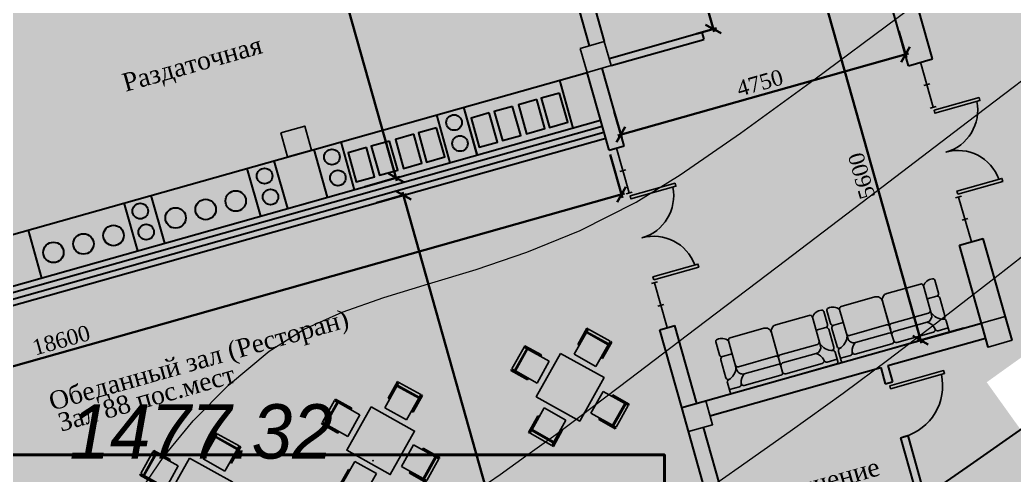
# Model space of a CAD drawing. Header units: millimetres. Extents: x 474337 to 1180020, y 4124662 to 4776603.
# Drawn here: x 765799 to 781771, y 4430349 to 4437668 of the extents above; entities that cross this region are included whole.
import ezdxf

# ---------------------------------------------------------------- set-up
doc = ezdxf.new("R2010")
doc.units = ezdxf.units.MM
doc.header["$PDMODE"] = 32
doc.header["$PDSIZE"] = 0.33
for name, color, linetype in [('(004) Точки рельефа', 7, 'Continuous'), ('(031) Горизонтали', 42, 'Continuous'), ('ШРИФТ', 7, 'Continuous')]:
    doc.layers.add(name, color=color, linetype=linetype)
doc.layers.add('(032) Горизонтали утолщенные', color=32, linetype='Continuous', lineweight=30)
doc.styles.add('D-431', font='')
doc.styles.add('GENERATED_STYLE_1', font='times.ttf')
doc.styles.add('J~stule', font='dutch.ttf')
doc.styles.get('D-431').set_extended_font_data('D431', italic=True)
doc.dimstyles.new('J~style', dxfattribs={"dimscale": 100, "dimtxt": 2.5, "dimasz": 2, "dimexe": 0.55, "dimexo": 0.725, "dimtad": 1, "dimdec": 0, "dimdsep": 46, "dimtxsty": 'J~stule', "dimblk": 'OBLIQUE', "dimcen": 2, "dimdle": 0.5, "dimadec": 0, "dimazin": 0, "dimtfac": 1, "dimtdec": 0, "dimtmove": 0, "dimatfit": 3, "dimfxl": 1, "dimarcsym": 0})

# ---------------------------------------------------------------- blocks, each defined once
blk = doc.blocks.new('hydyd')
for p, q in [((-820, -29), (-537, 254)), ((-503, 220), (-786, -63)), ((-774, -75), (-491, 208)), ((-537, 254), (-503, 220)), ((-517, 277), (-531, 263)), ((-531, 263), (-316, 47)), ((-302, 61), (-517, 277)), ((-491, 208), (-208, -75)), ((491, 208), (208, -75)), ((302, 61), (517, 277)), ((531, 263), (316, 47)), ((774, -75), (491, 208)), ((537, 254), (503, 220)), ((503, 220), (786, -63)), ((517, 277), (531, 263)), ((820, -29), (537, 254)), ((-316, 47), (-302, 61)), ((316, 47), (302, 61)), ((-827, -33), (-841, -47)), ((-841, -47), (-625, -262)), ((-612, -248), (-827, -33)), ((-786, -63), (-820, -29)), ((-491, -358), (-774, -75)), ((-208, -75), (-491, -358)), ((208, -75), (491, -358)), ((491, -358), (774, -75)), ((612, -248), (827, -33)), ((841, -47), (625, -262)), ((786, -63), (820, -29)), ((827, -33), (841, -47)), ((-625, -262), (-612, -248)), ((625, -262), (612, -248)), ((-774, -1057), (-491, -774)), ((-491, -774), (-208, -1057)), ((491, -774), (208, -1057)), ((774, -1057), (491, -774)), ((-627, -867), (-842, -1083)), ((-828, -1097), (-613, -881)), ((-613, -881), (-627, -867)), ((613, -881), (627, -867)), ((828, -1097), (613, -881)), ((627, -867), (842, -1083)), ((-842, -1083), (-828, -1097)), ((-820, -1103), (-786, -1069)), ((-537, -1386), (-820, -1103)), ((-786, -1069), (-503, -1351)), ((-491, -1339), (-774, -1057)), ((-208, -1057), (-491, -1339)), ((208, -1057), (491, -1339)), ((491, -1339), (774, -1057)), ((786, -1069), (503, -1351)), ((537, -1386), (820, -1103)), ((820, -1103), (786, -1069)), ((842, -1083), (828, -1097)), ((-317, -1177), (-532, -1392)), ((-519, -1406), (-303, -1191)), ((-303, -1191), (-317, -1177)), ((303, -1191), (317, -1177)), ((519, -1406), (303, -1191)), ((317, -1177), (532, -1392)), ((-503, -1351), (-537, -1386)), ((-532, -1392), (-519, -1406)), ((503, -1351), (537, -1386)), ((532, -1392), (519, -1406))]:
    blk.add_line(p, q)
blk.add_lwpolyline([(0, -1131), (566, -566), (0, 0), (-566, -566), (0, -1131)])
blk = doc.blocks.new('Divan_TOP_14')
for p, q in [((0, -435), (0, 435)), ((15, 450), (93.1, 450)), ((35, 366.4), (35, 450)), ((135, 450), (285, 450)), ((305, 430), (305, 350)), ((435, 450), (325, 450)), ((35, 20), (35, 325.7)), ((415, 350), (175, 350)), ((193.1, 20), (193.1, 330)), ((435, 50), (435, 330)), ((125, 20), (125, 300)), ((105, 0), (55, 0)), ((105, 0), (385, 0)), ((125, 0), (125, 0)), ((125, 0), (125, 0)), ((125, 0), (125, 0)), ((125, 0), (125, 0)), ((143.1, 0), (385, 0)), ((193.1, 0), (193.1, 0)), ((193.1, 0), (193.1, 0)), ((193.1, 0), (193.1, 0)), ((193.1, 0), (193.1, 0)), ((35, -325.7), (35, -20)), ((125, -20), (125, -300)), ((193.1, -20), (193.1, -330)), ((435, -50), (435, -330)), ((35, -450), (35, -366.4)), ((35, -366.4), (35, -450)), ((415, -350), (175, -350)), ((305, -430), (305, -350)), ((15, -450), (93.1, -450)), ((135, -450), (285, -450)), ((435, -450), (325, -450))]:
    blk.add_line(p, q)
for centre, radius, start, end in [((15, 435), 15, 90, 180), ((93.1, 430), 20, 14.54834, 90), ((229.7, 465.4), 121.1, 194.54834, 252.41773), ((135, 430), 20, 90, 200.52283), ((285, 430), 20, 0, 90), ((325, 430), 20, 90, 180), ((361.9, 421.6), 89.1, 306.58029, 8.65944), ((435, 435), 15, 0, 90), ((55, 366.4), 20, 180, 261.28304), ((55, 325.7), 20, 77.22603, 180), ((35.7, 240.7), 107.2, 33.58471, 77.22603), ((175, 300), 50, 90, 180), ((213.1, 330), 20, 90, 180), ((415, 330), 20, 0, 90), ((55, 20), 20, 180, 270), ((55, -20), 20, 90, 180), ((105, 20), 20, 270, 0), ((105, -20), 20, 0, 90), ((173.1, 20), 20, 270, 0), ((173.1, -20), 20, 0, 90), ((385, 50), 50, 270, 0), ((385, 50), 50, 270, 0), ((385, -50), 50, 0, 90), ((385, -50), 50, 0, 90), ((35.7, -240.7), 107.2, 282.77397, 326.41529), ((175, -300), 50, 180, 270), ((55, -325.7), 20, 180, 282.77397), ((55, -366.4), 20, 98.71696, 180), ((229.7, -465.4), 121.1, 107.58227, 165.45166), ((213.1, -330), 20, 180, 270), ((415, -330), 20, 270, 0), ((361.9, -421.6), 89.1, 351.34056, 53.41971), ((15, -435), 15, 180, 270), ((15, -435), 15, 180, 270), ((93.1, -430), 20, 270, 345.45166), ((135, -430), 20, 159.47717, 270), ((285, -430), 20, 270, 0), ((325, -430), 20, 180, 270), ((435, -435), 15, 270, 360)]:
    blk.add_arc(centre, radius, start, end)
blk = doc.blocks.new('_Oblique')
at = {"color": 0, "linetype": 'ByBlock', "lineweight": -2}
blk.add_line((-0.5, -0.5), (0.5, 0.5), dxfattribs=at)
blk = doc.blocks.new('*D144')
at = {"color": 0, "lineweight": -2, "transparency": 16777216}
for p, q in [((3356948, -520933), (3357453, -520933)), ((3357398, -531823), (3357398, -520883)), ((3356948, -531773), (3357453, -531773))]:
    blk.add_line(p, q, dxfattribs=at)
at = {"layer": 'Defpoints', "color": 0, "lineweight": 30, "transparency": 16777216}
for p in [(3356876, -520933), (3357398, -520933), (3356876, -531773)]:
    blk.add_point(p, dxfattribs=at)
at = {"color": 0, "lineweight": -2, "transparency": 16777216, "xscale": 200, "yscale": 200, "zscale": 200}
for p, rotation in [((3357398, -520933), 90), ((3357398, -531773), 270)]:
    blk.add_blockref('_Oblique', p, dxfattribs=dict(at, rotation=rotation))
at = {"color": 0, "transparency": 16777216, "insert": (3357207, -526353), "char_height": 250, "attachment_point": 5, "rotation": 90, "style": 'J~stule'}
blk.add_mtext('10840', dxfattribs=at)
blk = doc.blocks.new('*D145')
at = {"color": 0, "lineweight": -2, "transparency": 16777216}
for p, q in [((3357362, -520683), (3357362, -513783)), ((3356840, -513833), (3357417, -513833)), ((3356840, -520633), (3357417, -520633))]:
    blk.add_line(p, q, dxfattribs=at)
at = {"layer": 'Defpoints', "color": 0, "lineweight": 30, "transparency": 16777216}
for p in [(3356767, -513833), (3357362, -513833), (3356767, -520633)]:
    blk.add_point(p, dxfattribs=at)
at = {"color": 0, "lineweight": -2, "transparency": 16777216, "xscale": 200, "yscale": 200, "zscale": 200}
for p, rotation in [((3357362, -513833), 90), ((3357362, -520633), 270)]:
    blk.add_blockref('_Oblique', p, dxfattribs=dict(at, rotation=rotation))
at = {"color": 0, "transparency": 16777216, "insert": (3357172, -517233), "char_height": 250, "attachment_point": 5, "rotation": 90, "style": 'J~stule'}
blk.add_mtext('6800', dxfattribs=at)
blk = doc.blocks.new('*D153')
at = {"color": 0, "lineweight": -2, "transparency": 16777216}
for p, q in [((3342176, -521206), (3342176, -521929)), ((3360776, -521206), (3360776, -521929)), ((3360826, -521874), (3342126, -521874))]:
    blk.add_line(p, q, dxfattribs=at)
at = {"layer": 'Defpoints', "color": 0, "lineweight": 30, "transparency": 16777216}
for p in [(3342176, -521133), (3360776, -521133), (3342176, -521874)]:
    blk.add_point(p, dxfattribs=at)
at = {"color": 0, "lineweight": -2, "transparency": 16777216, "xscale": 200, "yscale": 200, "zscale": 200, "rotation": 180}
blk.add_blockref('_Oblique', (3342176, -521874), dxfattribs=at)
at = {"color": 0, "lineweight": -2, "transparency": 16777216, "xscale": 200, "yscale": 200, "zscale": 200}
blk.add_blockref('_Oblique', (3360776, -521874), dxfattribs=at)
at = {"color": 0, "transparency": 16777216, "insert": (3351476, -521683), "char_height": 250, "attachment_point": 5, "style": 'J~stule'}
blk.add_mtext('18600', dxfattribs=at)
blk = doc.blocks.new('*D156')
at = {"color": 0, "lineweight": -2, "transparency": 16777216}
for p, q in [((3361026, -520556), (3361026, -520999)), ((3365776, -520556), (3365776, -520999)), ((3360976, -520944), (3365826, -520944))]:
    blk.add_line(p, q, dxfattribs=at)
at = {"layer": 'Defpoints', "color": 0, "lineweight": 30, "transparency": 16777216}
for p in [(3361026, -520483), (3365776, -520483), (3365776, -520944)]:
    blk.add_point(p, dxfattribs=at)
at = {"color": 0, "lineweight": -2, "transparency": 16777216, "xscale": 200, "yscale": 200, "zscale": 200, "rotation": 180}
blk.add_blockref('_Oblique', (3361026, -520944), dxfattribs=at)
at = {"color": 0, "lineweight": -2, "transparency": 16777216, "xscale": 200, "yscale": 200, "zscale": 200}
blk.add_blockref('_Oblique', (3365776, -520944), dxfattribs=at)
at = {"color": 0, "transparency": 16777216, "insert": (3363401, -520751), "char_height": 250, "attachment_point": 5, "style": 'J~stule'}
blk.add_mtext('4750', dxfattribs=at)
blk = doc.blocks.new('*D157')
at = {"color": 0, "lineweight": -2, "transparency": 16777216}
for p, q in [((3365483, -519833), (3364706, -519833)), ((3364761, -525483), (3364761, -519783)), ((3365483, -525433), (3364706, -525433))]:
    blk.add_line(p, q, dxfattribs=at)
at = {"layer": 'Defpoints', "color": 0, "lineweight": 30, "transparency": 16777216}
for p in [(3364761, -519833), (3365556, -519833, -28), (3365556, -525433)]:
    blk.add_point(p, dxfattribs=at)
at = {"color": 0, "lineweight": -2, "transparency": 16777216, "xscale": 200, "yscale": 200, "zscale": 200}
for p, rotation in [((3364761, -519833), 90), ((3364761, -525433), 270)]:
    blk.add_blockref('_Oblique', p, dxfattribs=dict(at, rotation=rotation))
at = {"color": 0, "transparency": 16777216, "insert": (3364569, -522633), "char_height": 250, "attachment_point": 5, "rotation": 90, "style": 'J~stule'}
blk.add_mtext('5600', dxfattribs=at)
blk = doc.blocks.new('*D158')
at = {"color": 0, "lineweight": -2, "transparency": 16777216}
for p, q in [((3362637, -518153), (3362972, -518153)), ((3362917, -519763), (3362917, -518103)), ((3362637, -519713), (3362972, -519713))]:
    blk.add_line(p, q, dxfattribs=at)
at = {"layer": 'Defpoints', "color": 0, "lineweight": 30, "transparency": 16777216}
for p in [(3362564, -518153), (3362917, -518153), (3362564, -519713, -28)]:
    blk.add_point(p, dxfattribs=at)
at = {"color": 0, "lineweight": -2, "transparency": 16777216, "xscale": 200, "yscale": 200, "zscale": 200}
for p, rotation in [((3362917, -518153), 90), ((3362917, -519713), 270)]:
    blk.add_blockref('_Oblique', p, dxfattribs=dict(at, rotation=rotation))
at = {"color": 0, "transparency": 16777216, "insert": (3362724, -518933), "char_height": 250, "attachment_point": 5, "rotation": 90, "style": 'J~stule'}
blk.add_mtext('1560', dxfattribs=at)
blk = doc.blocks.new('dfgfdgf')
h = blk.add_hatch(color=256)
h.dxf.hatch_style = 1
h.paths.add_polyline_path([(3356175.57, -519833.49), (3356175.57, -519433.49), (3355775.57, -519433.49), (3355775.57, -519833.49)])
h = blk.add_hatch(color=256)
h.dxf.hatch_style = 1
h.paths.add_polyline_path([(3361175.57, -519833.49), (3361175.57, -519433.49), (3360775.57, -519433.49), (3360775.57, -519833.49)])
h = blk.add_hatch(color=256)
h.dxf.hatch_style = 1
h.paths.add_polyline_path([(3361175.57, -525833.49), (3361175.57, -525433.49), (3360775.57, -525433.49), (3360775.57, -525833.49)])
h = blk.add_hatch(color=256)
h.dxf.hatch_style = 1
h.paths.add_polyline_path([(3366175.57, -525833.49), (3366175.57, -525433.49), (3365775.57, -525433.49), (3365775.57, -525833.49)])
at = {"lineweight": 30}
for p, q in [((3360925.57, -513833.49), (3360925.57, -519433.49)), ((3361175.57, -513833.49), (3361175.57, -519433.49)), ((3348175.57, -519833.49), (3360775.57, -519833.49)), ((3360775.57, -521133.49), (3360775.57, -519833.49)), ((3361025.57, -521133.49), (3361025.57, -519833.49)), ((3361175.57, -519713.49, -28.01), (3362725.61, -519713.49, -28.01)), ((3361175.66, -519833.49, -28.01), (3362725.61, -519833.49, -28.01)), ((3362725.61, -519713.49), (3362725.61, -519833.49)), ((3348075.57, -520633.49), (3360775.57, -520633.49)), ((3348075.57, -520733.49), (3360775.57, -520733.49)), ((3348075.57, -520833.49), (3360775.57, -520833.49)), ((3348075.57, -520933.49), (3360775.57, -520933.49)), ((3360775.57, -521133.49), (3361025.57, -521133.49)), ((3365775.57, -521133.49), (3366175.57, -521133.49)), ((3360775.57, -525433.49), (3360775.57, -524133.49)), ((3360775.57, -524133.49), (3361025.57, -524133.49)), ((3361025.57, -525433.49), (3361025.57, -524133.49)), ((3365775.57, -524133.49), (3366175.57, -524133.49)), ((3360775.57, -531833.49), (3360775.57, -525433.49)), ((3360775.57, -525433.49), (3365775.57, -525433.49)), ((3361175.57, -525683.49), (3364025.57, -525683.49)), ((3364025.57, -525683.49), (3364025.57, -525953.49)), ((3364145.57, -525683.49), (3365775.57, -525683.49)), ((3364145.57, -525683.49), (3364145.57, -525953.49)), ((3361025.57, -531433.49), (3361025.57, -525833.49)), ((3364025.57, -525953.49), (3364145.57, -525953.49)), ((3364025.57, -526853.49), (3364025.57, -531733.49)), ((3364025.57, -526853.49), (3364145.57, -526853.49)), ((3364145.57, -526853.49), (3364145.57, -531733.49))]:
    blk.add_line(p, q, dxfattribs=at)
at = {"color": 0, "lineweight": 30, "ltscale": 100}
for p, q in [((3351445.76, -519833.49), (3351440.52, -520633.49)), ((3353045.71, -519833.49), (3353043.87, -520633.49)), ((3353495.71, -519833.49), (3353493.94, -520633.49)), ((3355095.68, -519833.49), (3355096.17, -520633.49)), ((3355545.62, -519833.49), (3355551.15, -520633.49)), ((3356213.07, -519833.49), (3356211.24, -520628.95)), ((3356663.08, -519833.49), (3356661.31, -520633.49)), ((3358263.08, -519833.49), (3358261.24, -520633.49)), ((3358713.08, -519833.49), (3358711.31, -520633.49)), ((3358713.1, -519833.49), (3358713.58, -520618.63)), ((3360313.1, -519833.49), (3360313.59, -520633.49))]:
    blk.add_line(p, q, dxfattribs=at)
for p, q in [((3360900.57, -521133.49), (3360900.57, -521883.49)), ((3365975.57, -521133.49), (3365975.57, -521883.49)), ((3360850.57, -521508.49), (3360950.57, -521508.49)), ((3365925.57, -521508.49), (3366025.57, -521508.49)), ((3360850.57, -521883.49), (3360950.57, -521883.49)), ((3365925.57, -521883.49), (3366025.57, -521883.49)), ((3360850.57, -523383.49), (3360950.57, -523383.49)), ((3360900.57, -523383.49), (3360900.57, -524133.49)), ((3365925.57, -523383.49), (3366025.57, -523383.49)), ((3365975.57, -523383.49), (3365975.57, -524133.49)), ((3360850.57, -523758.49), (3360950.57, -523758.49)), ((3365925.57, -523758.49), (3366025.57, -523758.49))]:
    blk.add_line(p, q)
at = {"lineweight": 30}
for points in [[(3365775.57, -521133.49), (3365775.57, -511433.49), (3367175.57, -511433.49)], [(3366175.57, -521133.49), (3366175.57, -511833.49), (3367175.57, -511833.49)], [(3365775.57, -525833.49), (3365775.57, -524133.49)], [(3366175.57, -525833.49), (3366175.57, -524133.49)]]:
    blk.add_lwpolyline(points, dxfattribs=at)
for points in [[(3355775.57, -519433.49), (3355775.57, -519833.49), (3356175.57, -519833.49), (3356175.57, -519433.49)], [(3360775.57, -519433.49), (3360775.57, -519833.49), (3361175.57, -519833.49), (3361175.57, -519433.49)], [(3360900.57, -521933.49), (3361650.57, -521933.49), (3361650.57, -521983.49), (3360900.57, -521983.49)], [(3365975.57, -521933.49), (3366725.57, -521933.49), (3366725.57, -521983.49), (3365975.57, -521983.49)], [(3360900.57, -523333.49), (3361650.57, -523333.49), (3361650.57, -523283.49), (3360900.57, -523283.49)], [(3365975.57, -523333.49), (3366725.57, -523333.49), (3366725.57, -523283.49), (3365975.57, -523283.49)], [(3360775.57, -525433.49), (3360775.57, -525833.49), (3361175.57, -525833.49), (3361175.57, -525433.49)], [(3365775.57, -525433.49), (3365775.57, -525833.49), (3366175.57, -525833.49), (3366175.57, -525433.49)], [(3364085.57, -526003.49), (3364985.57, -526003.49), (3364985.57, -526053.49), (3364085.57, -526053.49)]]:
    blk.add_lwpolyline(points, close=True)
for points in [[(3357034.47, -520034.27), (3356729.27, -520034.27), (3356729.27, -520520.17), (3357034.47, -520520.17)], [(3357421.75, -520034.27), (3357116.55, -520034.27), (3357116.55, -520520.17), (3357421.75, -520520.17)], [(3357825.24, -520034.27), (3357520.03, -520034.27), (3357520.03, -520520.17), (3357825.24, -520520.17)], [(3358208.03, -520034.27), (3357902.83, -520034.27), (3357902.83, -520520.17), (3358208.03, -520520.17)], [(3359086.73, -520034.27), (3358781.53, -520034.27), (3358781.53, -520520.17), (3359086.73, -520520.17)], [(3359474, -520034.27), (3359168.8, -520034.27), (3359168.8, -520520.17), (3359474, -520520.17)], [(3359877.49, -520034.27), (3359572.29, -520034.27), (3359572.29, -520520.17), (3359877.49, -520520.17)], [(3360260.28, -520034.27), (3359955.08, -520034.27), (3359955.08, -520520.17), (3360260.28, -520520.17)]]:
    blk.add_lwpolyline(points, close=True, dxfattribs=at)
for centre, radius in [((3353262.2, -520029.44), 125.07), ((3355337.17, -520029.44), 125.07), ((3356461.69, -520029.44), 125.07), ((3358500.45, -520029.44), 125.07), ((3351739.17, -520290.32), 164.28), ((3352240.61, -520290.32), 164.28), ((3352742.04, -520290.32), 164.28), ((3353778.87, -520290.32), 164.28), ((3354280.31, -520290.32), 164.28), ((3354781.74, -520290.32), 164.28), ((3353262.2, -520379.74), 125.07), ((3355337.17, -520379.74), 125.07), ((3356461.69, -520379.74), 125.07), ((3358500.45, -520379.74), 125.07)]:
    blk.add_circle(centre, radius, dxfattribs=at)
for centre, radius, start, end in [((3360900.57, -521933.49), 700, 270, 355.903956), ((3365975.57, -521933.49), 700, 270, 355.903956), ((3360900.57, -523333.49), 700, 4.096044, 90), ((3365975.57, -523333.49), 700, 4.096044, 90), ((3364085.57, -526003.49), 850, 270, 356.627713)]:
    blk.add_arc(centre, radius, start, end)
at = {"rotation": 180}
blk.add_blockref('hydyd', (3352943.75, -525196.24), dxfattribs=at)
at = {"xscale": -1, "rotation": 180}
for p in [(3355975.57, -525196.24), (3359137.92, -525196.24)]:
    blk.add_blockref('hydyd', p, dxfattribs=at)
at = {"xscale": 2, "yscale": 2, "zscale": 2, "rotation": 89.99999999999999}
for p in [(3362489.27, -525433.49), (3364343.3, -525433.49)]:
    blk.add_blockref('Divan_TOP_14', p, dxfattribs=at)
at = {"layer": 'ШРИФТ', "style": 'GENERATED_STYLE_1'}
for s, p in [(' Раздаточная', (3353442.63, -518120.37)), ('Обеданный зал (Ресторан)', (3351025.86, -522733.58)), ('Зал 88 пос.мест', (3351073.93, -523097.73)), ('Помещение', (3361345.33, -527344.62))]:
    blk.add_text(s, height=292.5, dxfattribs=at).set_placement(p)
for base, p1, p2, picture, middle in [((3357361.69, -513833.49), (3356767.37, -520633.49), (3356767.37, -513833.49), '*D145', (3357171.5, -517233.49)), ((3362917.01, -518153.49), (3362564.18, -519713.49, -28.01), (3362564.18, -518153.49), '*D158', (3362724.31, -518933.49)), ((3364761.4, -519833.49), (3365555.74, -525433.49), (3365555.74, -519833.49, -28.01), '*D157', (3364568.7, -522633.49)), ((3357398.02, -520933.49), (3356875.7, -531773.49), (3356875.7, -520933.49), '*D144', (3357206.96, -526353.49))]:
    dim = blk.add_linear_dim(base=base, p1=p1, p2=p2, angle=90, dimstyle='J~style', override={"dimdec": 1, "dimtdec": 1})
    dim.commit()
    dim.dimension.update_dxf_attribs({"geometry": picture, "text_midpoint": middle})
for base, p1, p2, picture, middle in [((3365775.57, -520943.69), (3361025.57, -520483.49), (3365775.57, -520483.49), '*D156', (3363400.57, -520750.99)), ((3342175.57, -521873.58), (3360775.57, -521133.49), (3342175.57, -521133.49), '*D153', (3351475.57, -521682.53))]:
    dim = blk.add_linear_dim(base=base, p1=p1, p2=p2, dimstyle='J~style', override={"dimdec": 1, "dimtdec": 1})
    dim.commit()
    dim.dimension.update_dxf_attribs({"geometry": picture, "text_midpoint": middle})

msp = doc.modelspace()

# ---------------------------------------------------------------- hatches: boundary and pattern name
at = {"lineweight": 30}
h = msp.add_hatch(color=21, dxfattribs=at)
h.dxf.hatch_style = 1
h.paths.add_polyline_path([(816384, 4442297), (818309, 4442840), (816570, 4448999), (817484, 4449257), (816846, 4451519), (816557, 4451438), (815796, 4454132), (815652, 4454091), (815679, 4453995), (813273, 4453316), (812472, 4456155), (763149, 4442232), (762429, 4444782), (757040, 4443261), (757081, 4443117), (757177, 4443144), (757856, 4440738), (754343, 4439746), (754887, 4437821), (752962, 4437278), (754701, 4431119), (756625, 4431662), (758147, 4426273), (756222, 4425729), (757961, 4419570), (759885, 4420113), (760700, 4417226), (784683, 4423996), (785262, 4422019), (795386, 4424877), (794846, 4426865), (809782, 4431081), (810217, 4429542), (813489, 4430465), (813054, 4432005), (818829, 4433635)])

# ---------------------------------------------------------------- linework, layer by layer
at = {"layer": '(004) Точки рельефа', "linetype": 'ByBlock', "lineweight": -2}
msp.add_point((771473, 4430580, 1475808), dxfattribs=at)
at = {"color": 1, "lineweight": 50, "elevation": -1510}
msp.add_lwpolyline([(760242, 4430673), (776153, 4430673), (776153, 4426102), (760242, 4426102)], close=True, dxfattribs=at)

# ---------------------------------------------------------------- block references
at = {"color": 1, "lineweight": 35, "rotation": 15.76376092732711}
msp.add_blockref('dfgfdgf', (-2600690, 4024079, 1453698), dxfattribs=at)

# ---------------------------------------------------------------- texts
at = {"layer": '(004) Точки рельефа', "linetype": 'ByBlock', "insert": (766595, 4431045, 1475808), "char_height": 875, "attachment_point": 4, "rotation": 0, "style": 'D-431'}
msp.add_mtext('1477.32', dxfattribs=at)

# ---------------------------------------------------------------- next in the draw order: wipeouts: each hides what was drawn before it
msp.add_wipeout([(782384, 4430370), (784759, 4432070), (783704, 4433543), (781330, 4431842)]).translate(0, 0, 1474490).dxf.layer = '(032) Горизонтали утолщенные'

# ---------------------------------------------------------------- next in the draw order: linework, layer by layer
at = {"layer": '(031) Горизонтали', "color": 42, "linetype": 'Continuous', "lineweight": 0}
for points, elevation in [([(767736, 4430094), (768114, 4430649), (768584, 4431224), (769148, 4431796), (769806, 4432343), (770364, 4432693), (770978, 4432970), (771646, 4433204), (772364, 4433422), (773131, 4433656), (773944, 4433933), (774800, 4434283), (775697, 4434736), (776405, 4435179), (777373, 4435848), (778555, 4436706), (779909, 4437713), (781388, 4438832), (782950, 4440022), (784550, 4441246), (786143, 4442464), (787685, 4443638), (789132, 4444730), (790439, 4445700)], 1475990), ([(773140, 4430100), (773512, 4430359), (773924, 4430653), (774408, 4431002), (774815, 4431306), (775587, 4431890), (776658, 4432704), (777963, 4433698), (779440, 4434821), (781022, 4436026), (782645, 4437261), (784246, 4438476), (785758, 4439622), (787119, 4440650), (788263, 4441508), (789125, 4442147), (789642, 4442518), (790265, 4442939)], 1475490), ([(776545, 4429907), (777340, 4430464), (778173, 4431054), (779023, 4431665), (779759, 4432211), (780594, 4432850), (781513, 4433564), (782499, 4434335), (783537, 4435146), (784611, 4435979), (785706, 4436816), (786805, 4437639), (787894, 4438431), (788956, 4439174), (790064, 4439922), (791082, 4440591)], 1474990)]:
    msp.add_lwpolyline(points, dxfattribs=dict(at, elevation=elevation))
at = {"layer": '(032) Горизонтали утолщенные', "color": 32, "linetype": 'Continuous', "lineweight": 30, "elevation": 1474490}
msp.add_lwpolyline([(779952, 4429735), (781015, 4430475), (782019, 4431178), (782911, 4431808), (783638, 4432328), (784440, 4432922), (785097, 4433430), (785668, 4433884), (786211, 4434318), (786787, 4434765), (787454, 4435258), (788270, 4435830), (788951, 4436281), (789894, 4436884), (791047, 4437609)], dxfattribs=at)

doc.saveas('drawing.dxf')
